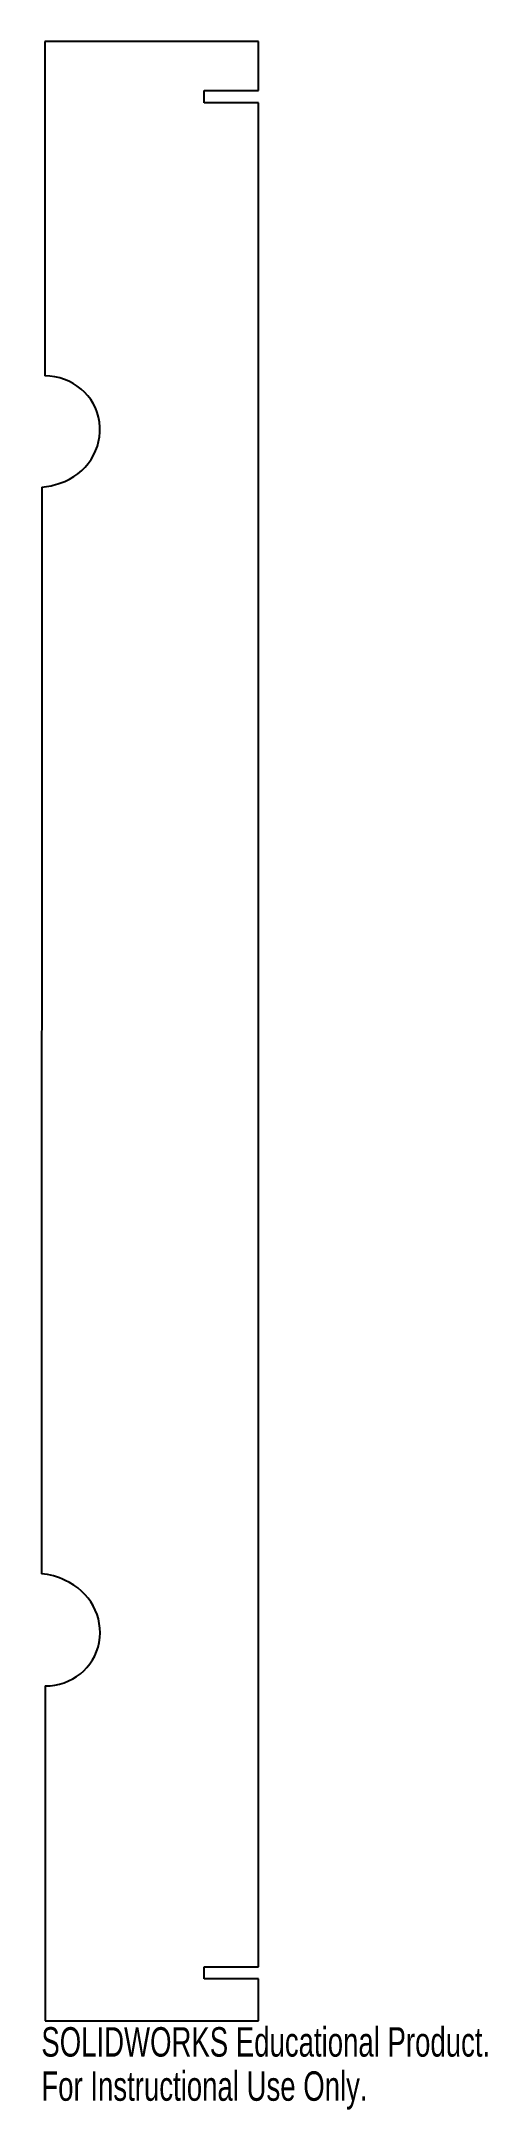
# Model space of a CAD drawing. Header units: millimetres. Extents: x -467 to -394, y -176 to 163.
import ezdxf

# ---------------------------------------------------------------- set-up
doc = ezdxf.new("R2010")
doc.units = ezdxf.units.MM
doc.styles.add('SLDTEXTSTYLE0', font='TXT', dxfattribs={"width": 0.7})

msp = doc.modelspace()

# ---------------------------------------------------------------- linework, layer by layer
at = {"color": 7, "linetype": 'Continuous', "lineweight": 25}
for p, q in [((-431.44, 163.09), (-466.52, 163.09)), ((-466.52, 163.09), (-466.52, 108.17)), ((-431.44, 155), (-431.44, 163.09)), ((-440.35, 153), (-440.35, 155)), ((-440.35, 155), (-431.44, 155)), ((-431.44, 153), (-440.35, 153)), ((-431.44, -153), (-431.44, 153)), ((-466.99, 89.91), (-467.07, -88.51)), ((-466.44, -106.91), (-466.44, -161.91)), ((-440.35, -155), (-440.35, -153)), ((-440.35, -153), (-431.44, -153)), ((-431.44, -155), (-440.35, -155)), ((-431.44, -161.91), (-431.44, -155)), ((-466.44, -161.91), (-431.44, -161.91))]:
    msp.add_line(p, q, dxfattribs=at)
for centre, major_axis, ratio, start_param, end_param in [((-466.76, 99.13), (8.82, 3.14), 0.960911, 4.681622, 7.498827), ((-467.3, 98.94), (8.82, 3.14), 0.960911, 4.415441, 4.743156), ((-467.3, -97.57), (8.49, -4.04), 0.957671, 1.538806, 1.973914), ((-466.76, -97.83), (8.49, -4.04), 0.957671, 5.173733, 7.885972)]:
    msp.add_ellipse(centre, major_axis=major_axis, ratio=ratio, start_param=start_param, end_param=end_param, dxfattribs=at)

# ---------------------------------------------------------------- texts
at = {"color": 7, "linetype": 'Continuous', "char_height": 4.8336, "attachment_point": 1, "style": 'SLDTEXTSTYLE0'}
for s, insert in [('SOLIDWORKS Educational Product.', (-467.07, -162.93)), ('For Instructional Use Only.', (-467.07, -170.18))]:
    msp.add_mtext(s, dxfattribs=dict(at, insert=insert))

doc.saveas('drawing.dxf')
